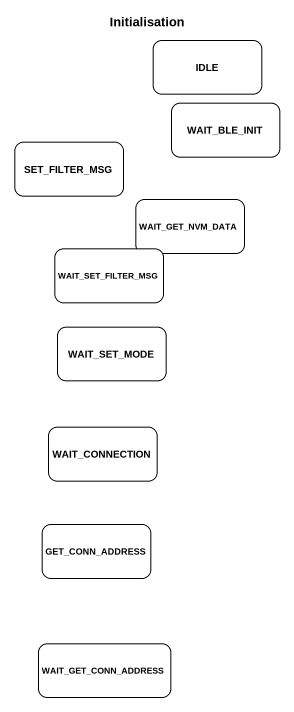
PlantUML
@startuml
title Initialisation
hide empty description
state IDLE
state WAIT_BLE_INIT
state SET_FILTER_MSG
state WAIT_GET_NVM_DATA
state WAIT_SET_FILTER_MSG
state WAIT_SET_MODE
state WAIT_CONNECTION
state GET_CONN_ADDRESS
state WAIT_GET_CONN_ADDRESS
@enduml
